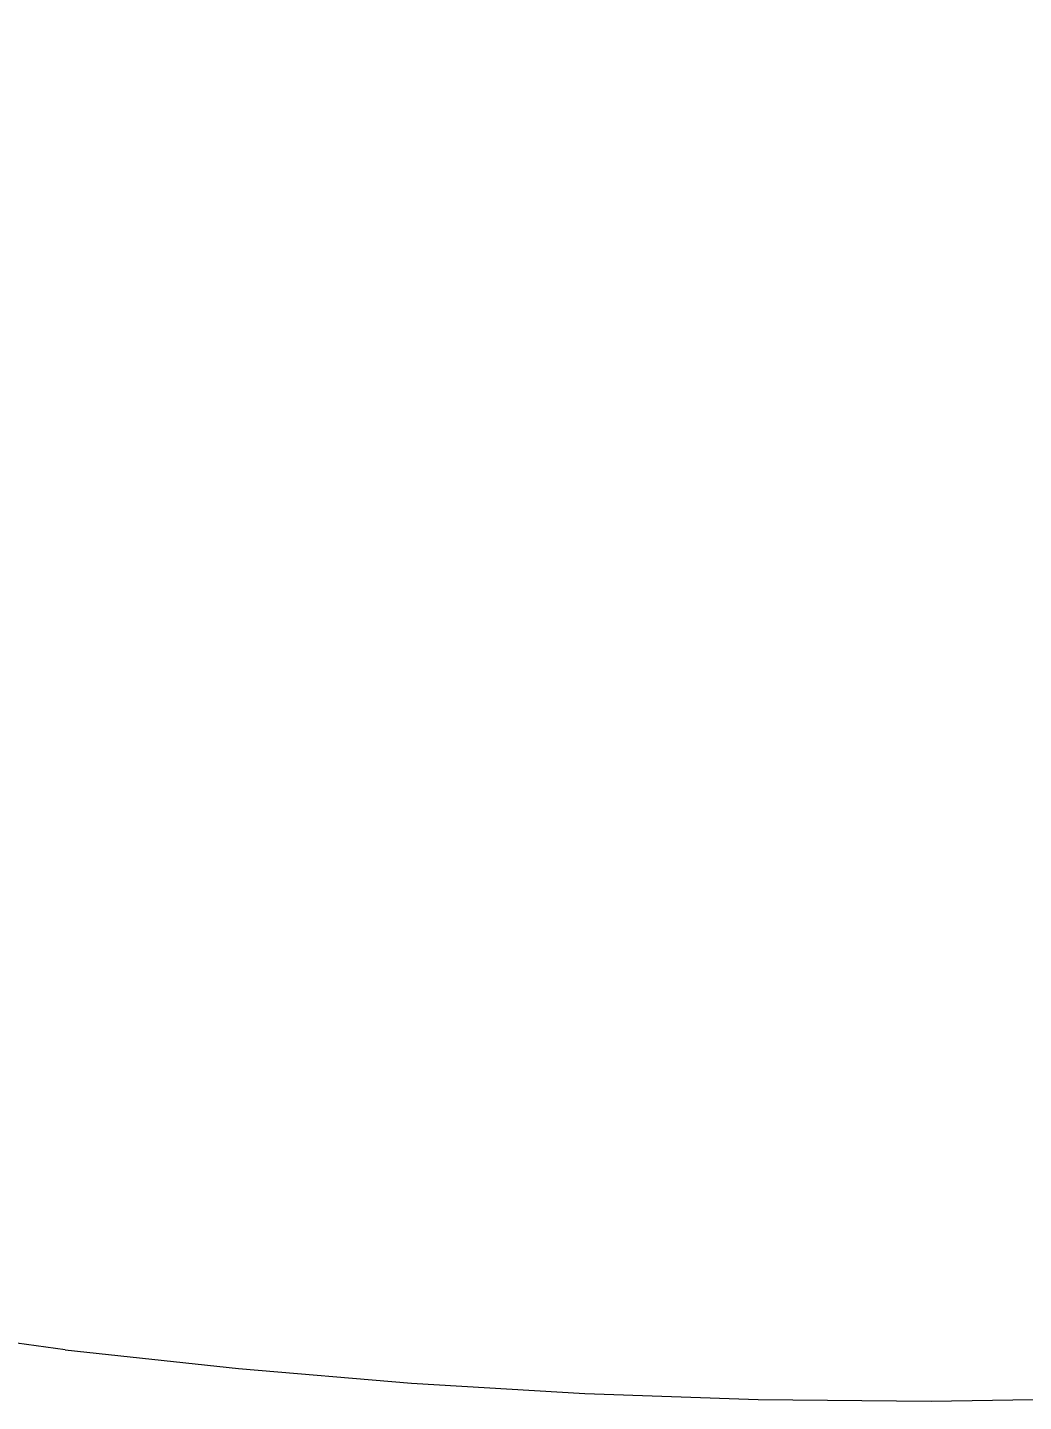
# Model space of a CAD drawing. Header units: inches. Extents: x 14 to 610, y 9 to 600.
# Drawn here: x 385.58 to 393.62, y 95.62 to 106.72 of the extents above; entities that cross this region are included whole.
import ezdxf
from ezdxf.enums import TextEntityAlignment as Align

# ---------------------------------------------------------------- set-up
doc = ezdxf.new("R2010")
doc.units = ezdxf.units.IN
doc.header["$MEASUREMENT"] = 0
doc.layers.add('A-FURN', color=7, linetype='Continuous')
doc.styles.get("Standard").update_dxf_attribs({"font": 'arial.ttf'})
doc.dimstyles.new("Jon's Style", dxfattribs={"dimscale": 0, "dimtxt": 4, "dimasz": 6, "dimexe": 1, "dimexo": 2, "dimgap": 2, "dimtad": 0, "dimtih": 1, "dimtoh": 1, "dimdec": 4, "dimzin": 3, "dimdsep": 46, "dimlunit": 4, "dimtxsty": 'Standard', "dimcen": 0.09, "dimadec": 0, "dimazin": 0, "dimtfac": 1, "dimtdec": 4, "dimtofl": 0, "dimtmove": 0, "dimatfit": 3, "dimfxl": 1, "dimtolj": 1, "dimtzin": 0, "dimarcsym": 0})

# ---------------------------------------------------------------- blocks, each defined once
blk = doc.blocks.new('*D58')
at = {"layer": 'A-FURN', "color": 0, "lineweight": -2, "transparency": 16777216}
for p, q in [((379.548, 112.843), (454.404, 112.843)), ((453.404, 106.843), (453.404, 98.454)), ((453.404, 76.488), (453.404, 84.878)), ((379.548, 70.488), (454.404, 70.488))]:
    blk.add_line(p, q, dxfattribs=at)
at = {"layer": 'A-FURN', "color": 0, "transparency": 16777216}
for points in [[(452.404, 106.843), (454.404, 106.843), (453.404, 112.843)], [(452.404, 76.488), (454.404, 76.488), (453.404, 70.488)]]:
    blk.add_solid(points, dxfattribs=at)
at = {"layer": 'Defpoints', "color": 0, "transparency": 16777216}
for p in [(377.548, 112.843), (377.548, 70.488), (453.404, 70.488)]:
    blk.add_point(p, dxfattribs=at)
at = {"layer": 'A-FURN', "color": 0, "transparency": 16777216, "insert": (453.404, 91.666), "char_height": 4, "attachment_point": 5}
blk.add_mtext('\\A1;3\'-6{\\H1x;\\S3/8;}"', dxfattribs=at)
blk = doc.blocks.new('P_5CS702BK')
at = {"layer": 'A-FURN', "color": 0, "linetype": 'Continuous', "lineweight": 0}
for p, q in [((-0.052, 17.215), (-1.449, 17.195)), ((1.346, 17.202), (-0.052, 17.215)), ((2.743, 17.154), (1.346, 17.202)), ((4.141, 17.071), (2.743, 17.154)), ((5.539, 16.953), (4.141, 17.071)), ((6.937, 16.802), (5.539, 16.953)), ((6.937, 16.802), (8.318, 16.611))]:
    blk.add_line(p, q, dxfattribs=at)
at = {"layer": 'A-FURN'}
blk.add_attdef('CAPTG', text='', height=7, dxfattribs=at).set_placement((-1, -3.819), align=Align.CENTER)
at = {"layer": 'A-FURN', "flags": 1}
for tag in ['CAPPN', 'CAPPD', 'CAPMG', 'CAPMC', 'CAPGC', 'CAPALIAS1', 'CAPALIAS2', 'CAPALIAS3', 'CAPBLDG', 'CAPFLOOR', 'CAPDEPT', 'CAPPERSON', 'CAPPL', 'CAPQT', 'CAPDH']:
    blk.add_attdef(tag, (0, 0), '', height=0.001, dxfattribs=at)

msp = doc.modelspace()

# ---------------------------------------------------------------- block references
at = {"layer": 'A-FURN', "rotation": 180}
msp.add_blockref('P_5CS702BK', (392.82442, 112.84175), dxfattribs=at)

# ---------------------------------------------------------------- dimensions: what is measured, and where the dimension line sits
at = {"layer": 'A-FURN'}
dim = msp.add_linear_dim(base=(453.40436, 70.48811), p1=(377.5476, 112.84331), p2=(377.5476, 70.48811), angle=90, dimstyle="Jon's Style", override={"dimscale": 1}, dxfattribs=at)
dim.commit()
dim.dimension.update_dxf_attribs({"geometry": '*D58', "text_midpoint": (453.40436, 91.66571), "dimtype": 160})

doc.saveas('drawing.dxf')
